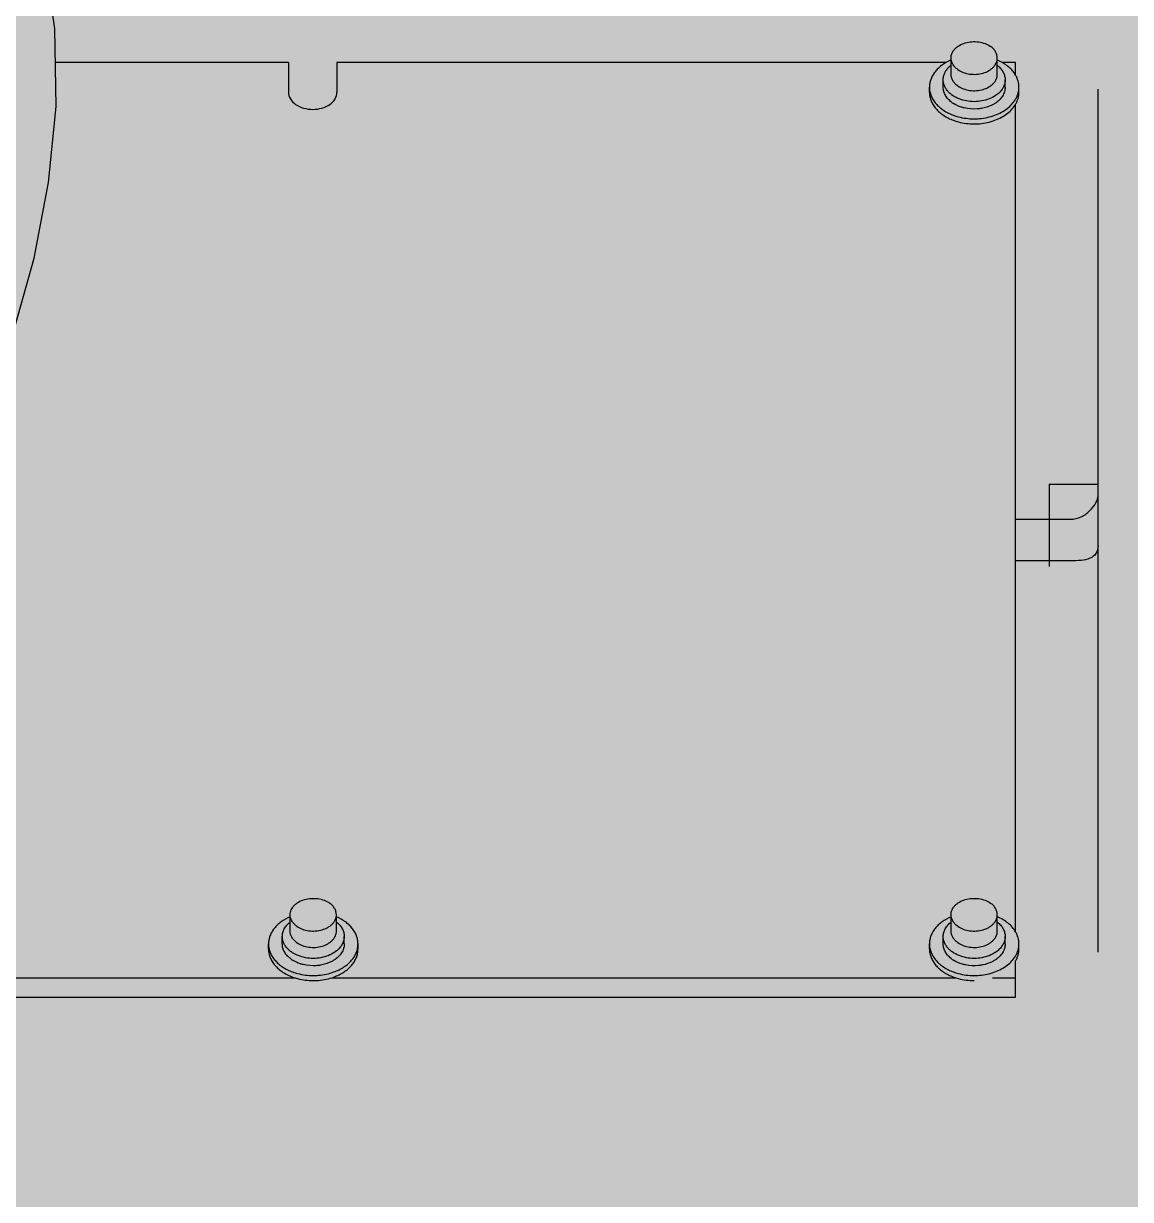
# Model space of a CAD drawing. Extents: x -18489 to 195597, y -1599 to 112111.
# Drawn here: x -14502.04 to -14476.54, y 2509.97 to 2537.06 of the extents above; entities that cross this region are included whole.
import ezdxf

# ---------------------------------------------------------------- set-up
doc = ezdxf.new("R2010")
doc.units = 0
doc.header["$LTSCALE"] = 100
for name, color, linetype in [('188K-SM-03-F10-MECH-EQ-Y2257103$0$0 Xref', 8, 'Continuous'), ('188K-SM-03-F10-MECH-EQ-Y2257103$0$M-EQU-FOUNDATION', 8, 'Continuous'), ('188K-SM-03-F10-MECH-EQ-Y2257103$0$Micron CUP L10 HVAC EQU$0$M-MECH-EQU', 136, 'Continuous'), ('188K-SM-03-F10-MECH-EQ-Y2257103$0$Micron CUP L10 HVAC EQU$0$M-PHASE1 AREA', 252, 'Continuous')]:
    doc.layers.add(name, color=color, linetype=linetype)

# ---------------------------------------------------------------- blocks, each defined once
blk = doc.blocks.new('188K-SM-03-F10-MECH-EQ-Y2257103$0$Micron CUP L10 HVAC EQU$0$A$C0c53ceb0')
at = {"layer": '188K-SM-03-F10-MECH-EQ-Y2257103$0$Micron CUP L10 HVAC EQU$0$M-PHASE1 AREA'}
for p, q in [((16418.30817, 16195.24686), (16415.59618, 16213.86103)), ((16418.57514, 16177.27046), (16418.30817, 16195.24686)), ((16472.12859, 16187.38535), (16418.42492, 16187.38535)), ((16472.12859, 16187.38535), (16472.12859, 16180.56754)), ((16623.59734, 16187.38535), (16483.29283, 16187.38535)), ((16483.29283, 16187.38535), (16483.29283, 16180.56754)), ((16624.74882, 16184.69411), (16624.74882, 16188.46185)), ((16635.40559, 16184.69411), (16635.40559, 16188.46185)), ((16639.59218, 16187.38535), (16636.55707, 16187.38535)), ((16639.59218, 16184.49887), (16639.59218, 16187.38535)), ((16619.76931, 16180.56754), (16619.76931, 16181.73374)), ((16622.94732, 16181.73374), (16622.94732, 16183.4382)), ((16637.20709, 16181.73374), (16637.20709, 16183.4382)), ((16640.3851, 16180.56754), (16640.3851, 16181.73374)), ((16658.62213, 15982.48939), (16658.62213, 16181.28796)), ((16416.87775, 16159.78547), (16418.57514, 16177.27046)), ((16639.59218, 15987.14114), (16639.59218, 16177.80241)), ((16413.51866, 16142.34329), (16416.87775, 16159.78547)), ((16408.66062, 16124.84217), (16413.51866, 16142.34329)), ((16647.33103, 16090.32272), (16658.62213, 16090.32272)), ((16647.33103, 16090.32272), (16647.33103, 16071.29277)), ((16639.59218, 16082.20337), (16652.27882, 16082.20337)), ((16652.27882, 16072.60317), (16639.59218, 16072.60317)), ((16472.50919, 15987.33638), (16472.50919, 15991.10412)), ((16483.16597, 15987.33638), (16483.16597, 15991.10412)), ((16624.74882, 15987.33638), (16624.74882, 15991.10412)), ((16635.40559, 15987.33638), (16635.40559, 15991.10412)), ((16470.70769, 15984.37601), (16470.70769, 15986.08047)), ((16484.96747, 15984.37601), (16484.96747, 15986.08047)), ((16622.94732, 15984.37601), (16622.94732, 15986.08047)), ((16637.20709, 15984.37601), (16637.20709, 15986.08047)), ((16467.52969, 15983.20981), (16467.52969, 15984.37601)), ((16488.14547, 15983.20981), (16488.14547, 15984.37601)), ((16619.76931, 15983.20981), (16619.76931, 15984.37601)), ((16640.3851, 15983.20981), (16640.3851, 15984.37601)), ((16639.59218, 15972.08601), (16639.59218, 15980.44468)), ((16329.84858, 15976.57141), (16473.58696, 15976.57141)), ((16482.0882, 15976.57141), (16625.82658, 15976.57141)), ((16634.32783, 15976.57141), (16639.59218, 15976.57141)), ((16316.08298, 15972.08601), (16639.59218, 15972.08601))]:
    blk.add_line(p, q, dxfattribs=at)
for centre, radius, start, end in [((16629.26039, 16177.40291), 11.4928, 113.1588691, 116.1903204), ((16628.37748, 16182.21516), 5.8377, 128.5389586, 133.6285733), ((16630.88291, 16177.37631), 11.52164, 64.948865, 66.842348), ((16631.62631, 16182.03553), 6.07203, 49.7327655, 51.3009778), ((16628.15802, 16184.43033), 5.51914, 225.2805899, 225.6243518), ((16628.22296, 16184.4971), 5.61228, 225.6272029, 226.99343), ((16628.92763, 16183.67702), 6.74451, 234.7555958, 237.5184151), ((16631.63332, 16184.83295), 6.06149, 308.88864, 309.8562715), ((16631.77707, 16184.66321), 5.83906, 309.8408753, 312.6766715), ((16475.91839, 15987.0726), 5.51914, 225.2805899, 225.6243518), ((16475.98333, 15987.13937), 5.61228, 225.6272029, 226.99343), ((16628.19514, 15987.11045), 5.57216, 225.2832366, 226.5998895), ((16476.68801, 15986.31929), 6.74451, 234.7555958, 237.5184151), ((16479.3937, 15987.47522), 6.06149, 308.88864, 309.8562715), ((16479.53744, 15987.30548), 5.83906, 309.8408753, 312.6766715), ((16628.34821, 15987.2739), 5.79609, 226.6106165, 228.9824614), ((16628.65358, 15987.63637), 6.26999, 229.0507763, 234.7580849), ((16628.92763, 15986.31929), 6.74451, 234.7555958, 237.5184151), ((16631.70153, 15987.39348), 5.95503, 309.8564856, 310.8291454)]:
    blk.add_arc(centre, radius, start, end, dxfattribs=at)
for points, knots in [([(16624.74883, 16188.46185), (16624.74884, 16188.64713), (16624.78837, 16189.0227), (16624.964, 16189.56965), (16625.25107, 16190.09079), (16625.6422, 16190.57469), (16626.12828, 16191.01166), (16626.90421, 16191.53027), (16628.05045, 16192.00414), (16629.55863, 16192.26524), (16631.10955, 16192.21243), (16632.57612, 16191.85024), (16633.45895, 16191.39898), (16633.84494, 16191.12604)], [0, 0, 0, 0, 0.049795449, 0.100634836, 0.153414454, 0.208780421, 0.26708731, 0.32840486, 0.458903838, 0.596902926, 0.736900947, 0.872946922, 1, 1, 1, 1]), ([(16635.40558, 16188.46185), (16635.4056, 16188.70923), (16635.3338, 16189.21554), (16635.0196, 16189.93403), (16634.51589, 16190.58998), (16634.08301, 16190.9577), (16633.84494, 16191.12604)], [0, 0, 0, 0, 0.231738866, 0.471897168, 0.72686456, 1, 1, 1, 1]), ([(16624.18799, 16187.71578), (16623.535, 16187.39434), (16622.61481, 16186.82458), (16621.57402, 16185.88477), (16620.93014, 16185.1322), (16620.41815, 16184.32908), (16620.04598, 16183.48653), (16619.81997, 16182.61722), (16619.76931, 16182.02646), (16619.76931, 16181.73374)], [0, 0, 0, 0, 0.278914809, 0.410341784, 0.53631175, 0.65727955, 0.774063787, 0.887825769, 1, 1, 1, 1]), ([(16622.94732, 16183.4382), (16622.94731, 16183.70678), (16623.0097, 16184.25239), (16623.28579, 16185.04262), (16623.7351, 16185.78852), (16624.13035, 16186.23153), (16624.34958, 16186.44065)], [0, 0, 0, 0, 0.236865489, 0.479520859, 0.732808027, 1, 1, 1, 1]), ([(16626.30947, 16185.79765), (16626.0714, 16185.96599), (16625.63852, 16186.33371), (16625.13481, 16186.98967), (16624.82061, 16187.70816), (16624.74881, 16188.21447), (16624.74883, 16188.46185)], [0, 0, 0, 0, 0.27313544, 0.528102832, 0.768261134, 1, 1, 1, 1]), ([(16626.30947, 16185.79765), (16626.69546, 16185.52472), (16627.57829, 16185.07345), (16629.04486, 16184.71126), (16630.59578, 16184.65846), (16632.10396, 16184.91955), (16633.2502, 16185.39343), (16634.02613, 16185.91203), (16634.51221, 16186.349), (16634.90334, 16186.83291), (16635.19041, 16187.35405), (16635.36604, 16187.901), (16635.40557, 16188.27657), (16635.40558, 16188.46185)], [0, 0, 0, 0, 0.127053078, 0.263099053, 0.403097074, 0.541096163, 0.67159514, 0.73291269, 0.79121958, 0.846585546, 0.899365164, 0.950204551, 1, 1, 1, 1]), ([(16635.55099, 16186.66872), (16635.80752, 16186.45139), (16636.27155, 16185.98603), (16636.80372, 16185.18578), (16637.13253, 16184.32784), (16637.20707, 16183.73112), (16637.20708, 16183.4382)], [0, 0, 0, 0, 0.269589268, 0.523473206, 0.765125106, 1, 1, 1, 1]), ([(16639.61131, 16184.50443), (16639.41191, 16184.84751), (16638.93506, 16185.51427), (16638.04206, 16186.40292), (16636.97469, 16187.18654), (16636.17972, 16187.6186), (16635.76148, 16187.81411)], [0, 0, 0, 0, 0.231166026, 0.474613239, 0.731045203, 1, 1, 1, 1]), ([(16626.30947, 16182.02992), (16626.0714, 16182.19825), (16625.63852, 16182.56598), (16625.13481, 16183.22193), (16624.82061, 16183.94042), (16624.74881, 16184.44673), (16624.74883, 16184.69411)], [0, 0, 0, 0, 0.273135441, 0.528102832, 0.768261134, 1, 1, 1, 1]), ([(16626.30947, 16182.02992), (16626.69546, 16181.75698), (16627.57829, 16181.30571), (16629.04486, 16180.94353), (16630.59578, 16180.89072), (16632.10396, 16181.15182), (16633.2502, 16181.62569), (16634.02613, 16182.1443), (16634.51221, 16182.58126), (16634.90334, 16183.06517), (16635.19041, 16183.58631), (16635.36604, 16184.13326), (16635.40557, 16184.50883), (16635.40558, 16184.69411)], [0, 0, 0, 0, 0.127053078, 0.263099053, 0.403097074, 0.541096162, 0.67159514, 0.73291269, 0.791219579, 0.846585546, 0.899365164, 0.950204551, 1, 1, 1, 1]), ([(16640.3851, 16181.73374), (16640.3851, 16181.97078), (16640.35205, 16182.4477), (16640.20414, 16183.15434), (16639.95954, 16183.8469), (16639.73675, 16184.28858), (16639.61131, 16184.50443)], [0, 0, 0, 0, 0.244493334, 0.491275134, 0.742487277, 1, 1, 1, 1]), ([(16619.76931, 16181.73374), (16619.76931, 16181.40225), (16619.83456, 16180.73157), (16620.12484, 16179.75038), (16620.60091, 16178.80843), (16621.25229, 16177.92365), (16622.06605, 16177.11142), (16623.37225, 16176.12471), (16624.50954, 16175.56668), (16625.30841, 16175.27189)], [0, 0, 0, 0, 0.109955226, 0.22189253, 0.337552064, 0.458254815, 0.584817439, 0.717546671, 1, 1, 1, 1]), ([(16624.27455, 16180.50864), (16624.06644, 16180.71473), (16623.69168, 16181.15003), (16623.26682, 16181.87839), (16623.00613, 16182.64735), (16622.94734, 16183.17717), (16622.94732, 16183.4382)], [0, 0, 0, 0, 0.266460067, 0.519561979, 0.762529675, 1, 1, 1, 1]), ([(16625.03561, 16178.1688), (16624.71705, 16178.39405), (16624.13781, 16178.8861), (16623.46382, 16179.76383), (16623.04337, 16180.72523), (16622.94734, 16181.40272), (16622.94732, 16181.73374)], [0, 0, 0, 0, 0.273138985, 0.528101816, 0.76826059, 1, 1, 1, 1]), ([(16637.20708, 16181.73374), (16637.2071, 16181.3802), (16637.09692, 16180.65449), (16636.61708, 16179.6336), (16635.85269, 16178.71469), (16635.20137, 16178.21177), (16634.84427, 16177.98472)], [0, 0, 0, 0, 0.229878134, 0.469193344, 0.724849465, 1, 1, 1, 1]), ([(16637.20708, 16183.4382), (16637.2071, 16183.16275), (16637.14139, 16182.60276), (16636.85091, 16181.79332), (16636.37886, 16181.03176), (16635.96466, 16180.58205), (16635.73514, 16180.37038)], [0, 0, 0, 0, 0.236311373, 0.47868463, 0.732142065, 1, 1, 1, 1]), ([(16639.61131, 16178.96306), (16639.73675, 16179.17891), (16639.95954, 16179.62058), (16640.20414, 16180.31315), (16640.35205, 16181.01978), (16640.3851, 16181.49671), (16640.3851, 16181.73374)], [0, 0, 0, 0, 0.257512723, 0.508724866, 0.755506666, 1, 1, 1, 1]), ([(16472.12859, 16180.56754), (16472.12859, 16180.04443), (16472.46829, 16178.92089), (16473.76901, 16177.63466), (16475.59733, 16176.80839), (16477.71071, 16176.5229), (16479.8241, 16176.80839), (16481.65241, 16177.63466), (16482.95314, 16178.92089), (16483.29283, 16180.04443), (16483.29283, 16180.56754)], [0, 0, 0, 0, 0.104746837, 0.222329114, 0.356016419, 0.5, 0.643983581, 0.777670886, 0.895253162, 1, 1, 1, 1]), ([(16619.76931, 16180.56754), (16619.76931, 16180.23605), (16619.83456, 16179.56537), (16620.12484, 16178.58417), (16620.60091, 16177.64222), (16621.25229, 16176.75744), (16622.06605, 16175.94521), (16623.37225, 16174.95851), (16624.50954, 16174.40048), (16625.30841, 16174.10569)], [0, 0, 0, 0, 0.109955226, 0.22189253, 0.337552064, 0.458254815, 0.584817439, 0.717546671, 1, 1, 1, 1]), ([(16625.03561, 16179.87325), (16624.97848, 16179.91365), (16624.75643, 16180.07608), (16624.54493, 16180.25304), (16624.39492, 16180.39298)], [0, 0, 0, 0, 0.254324237, 1, 1, 1, 1]), ([(16626.61619, 16179.03044), (16626.47277, 16179.08674), (16625.92248, 16179.32051), (16625.39798, 16179.61702), (16625.03561, 16179.87325)], [0, 0, 0, 0, 0.257701899, 1, 1, 1, 1]), ([(16633.51925, 16179.02302), (16632.98052, 16178.81304), (16631.83982, 16178.49848), (16630.06641, 16178.34393), (16628.29367, 16178.50224), (16627.15408, 16178.81925), (16626.61619, 16179.03044)], [0, 0, 0, 0, 0.246137616, 0.500095833, 0.754005293, 1, 1, 1, 1]), ([(16635.43878, 16180.11488), (16635.30077, 16180.00357), (16634.70652, 16179.56533), (16634.04146, 16179.22656), (16633.51925, 16179.02302)], [0, 0, 0, 0, 0.240318239, 1, 1, 1, 1]), ([(16634.846, 16175.27189), (16635.36689, 16175.46411), (16636.35886, 16175.90808), (16637.69219, 16176.76643), (16638.79797, 16177.77805), (16639.37652, 16178.55908), (16639.61131, 16178.96306)], [0, 0, 0, 0, 0.271324072, 0.528954938, 0.771670897, 1, 1, 1, 1]), ([(16639.61131, 16177.79685), (16639.73675, 16178.0127), (16639.95954, 16178.45438), (16640.20414, 16179.14694), (16640.35205, 16179.85358), (16640.3851, 16180.3305), (16640.3851, 16180.56754)], [0, 0, 0, 0, 0.257512723, 0.508724866, 0.755506666, 1, 1, 1, 1]), ([(16627.77166, 16176.96302), (16627.54667, 16177.01739), (16626.68772, 16177.25903), (16625.86308, 16177.63264), (16625.30564, 16177.9876)], [0, 0, 0, 0, 0.259403393, 1, 1, 1, 1]), ([(16631.77446, 16176.83708), (16631.44363, 16176.77974), (16630.1124, 16176.61968), (16628.74786, 16176.7271), (16627.77166, 16176.96302)], [0, 0, 0, 0, 0.250558288, 1, 1, 1, 1]), ([(16634.84427, 16177.98472), (16634.62285, 16177.84394), (16633.66424, 16177.30851), (16632.59631, 16176.97954), (16631.77446, 16176.83708)], [0, 0, 0, 0, 0.23929935, 1, 1, 1, 1]), ([(16634.846, 16174.10569), (16635.36689, 16174.2979), (16636.35886, 16174.74188), (16637.69219, 16175.60023), (16638.79797, 16176.61185), (16639.37652, 16177.39288), (16639.61131, 16177.79685)], [0, 0, 0, 0, 0.271324072, 0.528954938, 0.771670897, 1, 1, 1, 1]), ([(16625.30841, 16175.27189), (16625.67927, 16175.13504), (16627.22369, 16174.64812), (16628.85444, 16174.44496), (16630.0772, 16174.44496)], [0, 0, 0, 0, 0.244303598, 1, 1, 1, 1]), ([(16625.30841, 16174.10569), (16625.67927, 16173.96884), (16627.22369, 16173.48192), (16628.85444, 16173.27876), (16630.0772, 16173.27876)], [0, 0, 0, 0, 0.244303598, 1, 1, 1, 1]), ([(16630.0772, 16174.44496), (16630.48971, 16174.44496), (16632.10647, 16174.51341), (16633.71511, 16174.85458), (16634.846, 16175.27189)], [0, 0, 0, 0, 0.254957247, 1, 1, 1, 1]), ([(16630.0772, 16173.27876), (16630.48971, 16173.27876), (16632.10647, 16173.3472), (16633.71511, 16173.68838), (16634.846, 16174.10569)], [0, 0, 0, 0, 0.254957247, 1, 1, 1, 1]), ([(16652.27882, 16082.20337), (16653.11621, 16082.20337), (16654.78944, 16082.62855), (16656.77263, 16084.07845), (16658.12665, 16085.7781), (16658.62213, 16087.09044), (16658.62213, 16087.6734)], [0, 0, 0, 0, 0.279195384, 0.553787584, 0.805634837, 1, 1, 1, 1]), ([(16658.62213, 16076.10395), (16658.62213, 16075.4803), (16658.33639, 16074.19638), (16656.68759, 16073.02392), (16654.60297, 16072.65523), (16653.09491, 16072.60317), (16652.27882, 16072.60317)], [0, 0, 0, 0, 0.229342625, 0.445157999, 0.699884487, 1, 1, 1, 1]), ([(16472.5092, 15991.10412), (16472.50922, 15991.2894), (16472.54875, 15991.66497), (16472.72437, 15992.21192), (16473.01144, 15992.73306), (16473.40257, 15993.21696), (16473.88865, 15993.65393), (16474.66459, 15994.17254), (16475.81083, 15994.64641), (16477.319, 15994.90751), (16478.86993, 15994.8547), (16480.33649, 15994.49251), (16481.21932, 15994.04125), (16481.60532, 15993.76831)], [0, 0, 0, 0, 0.049795449, 0.100634836, 0.153414454, 0.20878042, 0.26708731, 0.32840486, 0.458903838, 0.596902926, 0.736900947, 0.872946922, 1, 1, 1, 1]), ([(16624.74883, 15991.10412), (16624.74884, 15991.2894), (16624.78837, 15991.66497), (16624.964, 15992.21192), (16625.25107, 15992.73306), (16625.6422, 15993.21696), (16626.12828, 15993.65393), (16626.90421, 15994.17254), (16628.05045, 15994.64641), (16629.55863, 15994.90751), (16631.10955, 15994.8547), (16632.57612, 15994.49251), (16633.45895, 15994.04125), (16633.84494, 15993.76831)], [0, 0, 0, 0, 0.049795449, 0.100634836, 0.153414454, 0.208780421, 0.26708731, 0.32840486, 0.458903838, 0.596902926, 0.736900947, 0.872946922, 1, 1, 1, 1]), ([(16483.16596, 15991.10412), (16483.16597, 15991.3515), (16483.09418, 15991.85781), (16482.77998, 15992.5763), (16482.27627, 15993.23225), (16481.84339, 15993.59997), (16481.60532, 15993.76831)], [0, 0, 0, 0, 0.231738866, 0.471897168, 0.72686456, 1, 1, 1, 1]), ([(16635.40558, 15991.10412), (16635.4056, 15991.3515), (16635.3338, 15991.85781), (16635.0196, 15992.5763), (16634.51589, 15993.23225), (16634.08301, 15993.59997), (16633.84494, 15993.76831)], [0, 0, 0, 0, 0.231738866, 0.471897168, 0.72686456, 1, 1, 1, 1]), ([(16472.50085, 15990.61187), (16471.775, 15990.30129), (16470.74694, 15989.7341), (16469.57512, 15988.76738), (16468.84781, 15987.98312), (16468.2676, 15987.13786), (16467.84474, 15986.24479), (16467.58744, 15985.31908), (16467.52969, 15984.68822), (16467.52969, 15984.37601)], [0, 0, 0, 0, 0.280801595, 0.412884769, 0.539134721, 0.659942893, 0.776135559, 0.888958728, 1, 1, 1, 1]), ([(16470.7077, 15986.08047), (16470.70768, 15986.38587), (16470.78898, 15987.00895), (16471.14655, 15987.90118), (16471.72363, 15988.72779), (16472.22435, 15989.20303), (16472.50069, 15989.42359)], [0, 0, 0, 0, 0.233858872, 0.475016731, 0.729262571, 1, 1, 1, 1]), ([(16474.06984, 15988.43992), (16473.83177, 15988.60826), (16473.39889, 15988.97598), (16472.89518, 15989.63194), (16472.58098, 15990.35043), (16472.50918, 15990.85674), (16472.5092, 15991.10412)], [0, 0, 0, 0, 0.27313544, 0.528102832, 0.768261134, 1, 1, 1, 1]), ([(16474.06984, 15988.43992), (16474.45583, 15988.16699), (16475.33867, 15987.71572), (16476.80523, 15987.35353), (16478.35616, 15987.30073), (16479.86433, 15987.56182), (16481.01057, 15988.0357), (16481.7865, 15988.5543), (16482.27259, 15988.99127), (16482.66372, 15989.47518), (16482.95079, 15989.99632), (16483.12641, 15990.54327), (16483.16594, 15990.91884), (16483.16596, 15991.10412)], [0, 0, 0, 0, 0.127053078, 0.263099053, 0.403097074, 0.541096163, 0.67159514, 0.73291269, 0.79121958, 0.846585546, 0.899365164, 0.950204551, 1, 1, 1, 1]), ([(16488.14547, 15984.37601), (16488.14547, 15984.68822), (16488.08772, 15985.31908), (16487.83042, 15986.24479), (16487.40756, 15987.13786), (16486.82735, 15987.98312), (16486.10004, 15988.76738), (16484.92822, 15989.7341), (16483.90016, 15990.30129), (16483.17431, 15990.61187)], [0, 0, 0, 0, 0.111041272, 0.223864441, 0.340057107, 0.460865279, 0.587115231, 0.719198405, 1, 1, 1, 1]), ([(16483.1831, 15989.41666), (16483.45822, 15989.19623), (16483.9567, 15988.7216), (16484.53087, 15987.89653), (16484.88663, 15987.00649), (16484.96744, 15986.38508), (16484.96746, 15986.08047)], [0, 0, 0, 0, 0.27071122, 0.524907514, 0.766088143, 1, 1, 1, 1]), ([(16624.74047, 15990.61187), (16624.01463, 15990.30129), (16622.98657, 15989.7341), (16621.81475, 15988.76738), (16621.08743, 15987.98312), (16620.50722, 15987.13786), (16620.08436, 15986.24479), (16619.82706, 15985.31908), (16619.76931, 15984.68822), (16619.76931, 15984.37601)], [0, 0, 0, 0, 0.280801595, 0.412884769, 0.539134721, 0.659942893, 0.776135559, 0.888958728, 1, 1, 1, 1]), ([(16622.94732, 15986.08047), (16622.94731, 15986.38587), (16623.0286, 15987.00895), (16623.38617, 15987.90118), (16623.96326, 15988.72779), (16624.46398, 15989.20303), (16624.74032, 15989.42359)], [0, 0, 0, 0, 0.233858872, 0.475016731, 0.729262571, 1, 1, 1, 1]), ([(16626.30947, 15988.43992), (16626.0714, 15988.60826), (16625.63852, 15988.97598), (16625.13481, 15989.63194), (16624.82061, 15990.35043), (16624.74881, 15990.85674), (16624.74883, 15991.10412)], [0, 0, 0, 0, 0.27313544, 0.528102832, 0.768261134, 1, 1, 1, 1]), ([(16626.30947, 15988.43992), (16626.69546, 15988.16699), (16627.57829, 15987.71572), (16629.04486, 15987.35353), (16630.59578, 15987.30073), (16632.10396, 15987.56182), (16633.2502, 15988.0357), (16634.02613, 15988.5543), (16634.51221, 15988.99127), (16634.90334, 15989.47518), (16635.19041, 15989.99632), (16635.36604, 15990.54327), (16635.40557, 15990.91884), (16635.40558, 15991.10412)], [0, 0, 0, 0, 0.127053078, 0.263099053, 0.403097074, 0.541096163, 0.67159514, 0.73291269, 0.79121958, 0.846585546, 0.899365164, 0.950204551, 1, 1, 1, 1]), ([(16639.61131, 15987.1467), (16639.39825, 15987.51328), (16638.88278, 15988.22431), (16637.90932, 15989.16184), (16636.74123, 15989.97693), (16635.87135, 15990.41615), (16635.41394, 15990.61187)], [0, 0, 0, 0, 0.230036648, 0.473173706, 0.730068369, 1, 1, 1, 1]), ([(16635.42272, 15989.41666), (16635.69784, 15989.19623), (16636.19632, 15988.7216), (16636.7705, 15987.89653), (16637.12625, 15987.00649), (16637.20707, 15986.38508), (16637.20708, 15986.08047)], [0, 0, 0, 0, 0.27071122, 0.524907514, 0.766088143, 1, 1, 1, 1]), ([(16472.03493, 15983.15091), (16471.82682, 15983.357), (16471.45206, 15983.7923), (16471.0272, 15984.52066), (16470.76651, 15985.28962), (16470.70771, 15985.81945), (16470.7077, 15986.08047)], [0, 0, 0, 0, 0.266460067, 0.519561979, 0.762529675, 1, 1, 1, 1]), ([(16474.06984, 15984.67219), (16473.83177, 15984.84052), (16473.39889, 15985.20825), (16472.89518, 15985.8642), (16472.58098, 15986.58269), (16472.50918, 15987.089), (16472.5092, 15987.33638)], [0, 0, 0, 0, 0.273135441, 0.528102832, 0.768261134, 1, 1, 1, 1]), ([(16474.06984, 15984.67219), (16474.45583, 15984.39925), (16475.33867, 15983.94798), (16476.80523, 15983.5858), (16478.35616, 15983.53299), (16479.86433, 15983.79409), (16481.01057, 15984.26796), (16481.7865, 15984.78657), (16482.27259, 15985.22353), (16482.66372, 15985.70744), (16482.95079, 15986.22858), (16483.12641, 15986.77553), (16483.16594, 15987.1511), (16483.16596, 15987.33638)], [0, 0, 0, 0, 0.127053078, 0.263099053, 0.403097074, 0.541096162, 0.67159514, 0.73291269, 0.791219579, 0.846585546, 0.899365164, 0.950204551, 1, 1, 1, 1]), ([(16484.96746, 15986.08047), (16484.96747, 15985.80502), (16484.90176, 15985.24503), (16484.61128, 15984.43559), (16484.13924, 15983.67403), (16483.72503, 15983.22432), (16483.49551, 15983.01265)], [0, 0, 0, 0, 0.236311373, 0.47868463, 0.732142065, 1, 1, 1, 1]), ([(16624.27455, 15983.15091), (16624.06644, 15983.357), (16623.69168, 15983.7923), (16623.26682, 15984.52066), (16623.00613, 15985.28962), (16622.94734, 15985.81945), (16622.94732, 15986.08047)], [0, 0, 0, 0, 0.266460067, 0.519561979, 0.762529675, 1, 1, 1, 1]), ([(16626.30947, 15984.67219), (16626.0714, 15984.84052), (16625.63852, 15985.20825), (16625.13481, 15985.8642), (16624.82061, 15986.58269), (16624.74881, 15987.089), (16624.74883, 15987.33638)], [0, 0, 0, 0, 0.273135441, 0.528102832, 0.768261134, 1, 1, 1, 1]), ([(16626.30947, 15984.67219), (16626.69546, 15984.39925), (16627.57829, 15983.94798), (16629.04486, 15983.5858), (16630.59578, 15983.53299), (16632.10396, 15983.79409), (16633.2502, 15984.26796), (16634.02613, 15984.78657), (16634.51221, 15985.22353), (16634.90334, 15985.70744), (16635.19041, 15986.22858), (16635.36604, 15986.77553), (16635.40557, 15987.1511), (16635.40558, 15987.33638)], [0, 0, 0, 0, 0.127053078, 0.263099053, 0.403097074, 0.541096162, 0.67159514, 0.73291269, 0.791219579, 0.846585546, 0.899365164, 0.950204551, 1, 1, 1, 1]), ([(16637.20708, 15986.08047), (16637.2071, 15985.79162), (16637.13464, 15985.20351), (16636.81503, 15984.35682), (16636.29718, 15983.5655), (16635.84504, 15983.10363), (16635.59496, 15982.88753)], [0, 0, 0, 0, 0.235220713, 0.477046611, 0.730847531, 1, 1, 1, 1]), ([(16640.3851, 15984.37601), (16640.3851, 15984.61305), (16640.35205, 15985.08997), (16640.20414, 15985.79661), (16639.95954, 15986.48917), (16639.73675, 15986.93085), (16639.61131, 15987.1467)], [0, 0, 0, 0, 0.244493334, 0.491275134, 0.742487277, 1, 1, 1, 1]), ([(16467.52969, 15984.37601), (16467.52969, 15984.04452), (16467.59494, 15983.37384), (16467.88522, 15982.39265), (16468.36128, 15981.4507), (16469.01266, 15980.56592), (16469.82642, 15979.75369), (16471.13263, 15978.76698), (16472.26991, 15978.20895), (16473.06879, 15977.91416)], [0, 0, 0, 0, 0.109955226, 0.22189253, 0.337552064, 0.458254815, 0.584817439, 0.717546671, 1, 1, 1, 1]), ([(16467.52969, 15983.20981), (16467.52969, 15982.87832), (16467.59494, 15982.20764), (16467.88522, 15981.22644), (16468.36128, 15980.28449), (16469.01266, 15979.39971), (16469.82642, 15978.58748), (16471.13263, 15977.60078), (16472.26991, 15977.04275), (16473.06879, 15976.74796)], [0, 0, 0, 0, 0.109955226, 0.22189253, 0.337552064, 0.458254815, 0.584817439, 0.717546671, 1, 1, 1, 1]), ([(16472.79599, 15980.81107), (16472.47743, 15981.03632), (16471.89819, 15981.52837), (16471.2242, 15982.4061), (16470.80374, 15983.3675), (16470.70772, 15984.04499), (16470.7077, 15984.37601)], [0, 0, 0, 0, 0.273138985, 0.528101816, 0.76826059, 1, 1, 1, 1]), ([(16484.96746, 15984.37601), (16484.96748, 15984.02247), (16484.85729, 15983.29676), (16484.37745, 15982.27587), (16483.61307, 15981.35696), (16482.96175, 15980.85404), (16482.60465, 15980.62699)], [0, 0, 0, 0, 0.229878134, 0.469193344, 0.724849465, 1, 1, 1, 1]), ([(16482.60637, 15977.91416), (16483.40525, 15978.20895), (16484.54253, 15978.76698), (16485.84874, 15979.75369), (16486.6625, 15980.56592), (16487.31388, 15981.4507), (16487.78994, 15982.39265), (16488.08022, 15983.37384), (16488.14547, 15984.04452), (16488.14547, 15984.37601)], [0, 0, 0, 0, 0.282453329, 0.415182561, 0.541745185, 0.662447936, 0.77810747, 0.890044774, 1, 1, 1, 1]), ([(16482.60637, 15976.74796), (16483.40525, 15977.04275), (16484.54253, 15977.60078), (16485.84874, 15978.58748), (16486.6625, 15979.39971), (16487.31388, 15980.28449), (16487.78994, 15981.22644), (16488.08022, 15982.20764), (16488.14547, 15982.87832), (16488.14547, 15983.20981)], [0, 0, 0, 0, 0.282453329, 0.415182561, 0.541745185, 0.662447936, 0.77810747, 0.890044774, 1, 1, 1, 1]), ([(16619.76931, 15984.37601), (16619.76931, 15984.04452), (16619.83456, 15983.37384), (16620.12484, 15982.39265), (16620.60091, 15981.4507), (16621.25229, 15980.56592), (16622.06605, 15979.75369), (16623.37225, 15978.76698), (16624.50954, 15978.20895), (16625.30841, 15977.91416)], [0, 0, 0, 0, 0.109955226, 0.22189253, 0.337552064, 0.458254815, 0.584817439, 0.717546671, 1, 1, 1, 1]), ([(16619.76931, 15983.20981), (16619.76931, 15982.87832), (16619.83456, 15982.20764), (16620.12484, 15981.22644), (16620.60091, 15980.28449), (16621.25229, 15979.39971), (16622.06605, 15978.58748), (16623.37225, 15977.60078), (16624.50954, 15977.04275), (16625.30841, 15976.74796)], [0, 0, 0, 0, 0.109955226, 0.22189253, 0.337552064, 0.458254815, 0.584817439, 0.717546671, 1, 1, 1, 1]), ([(16625.03561, 15980.81107), (16624.71705, 15981.03632), (16624.13781, 15981.52837), (16623.46382, 15982.4061), (16623.04337, 15983.3675), (16622.94734, 15984.04499), (16622.94732, 15984.37601)], [0, 0, 0, 0, 0.273138985, 0.528101816, 0.76826059, 1, 1, 1, 1]), ([(16637.20708, 15984.37601), (16637.2071, 15984.02247), (16637.09692, 15983.29676), (16636.61708, 15982.27587), (16635.85269, 15981.35696), (16635.20137, 15980.85404), (16634.84427, 15980.62699)], [0, 0, 0, 0, 0.229878134, 0.469193344, 0.724849465, 1, 1, 1, 1]), ([(16639.61131, 15981.60533), (16639.73675, 15981.82118), (16639.95954, 15982.26285), (16640.20414, 15982.95542), (16640.35205, 15983.66205), (16640.3851, 15984.13898), (16640.3851, 15984.37601)], [0, 0, 0, 0, 0.257512723, 0.508724866, 0.755506666, 1, 1, 1, 1]), ([(16639.61131, 15980.43912), (16639.73675, 15980.65497), (16639.95954, 15981.09665), (16640.20414, 15981.78921), (16640.35205, 15982.49585), (16640.3851, 15982.97277), (16640.3851, 15983.20981)], [0, 0, 0, 0, 0.257512723, 0.508724866, 0.755506666, 1, 1, 1, 1]), ([(16472.79599, 15982.51552), (16472.73886, 15982.55592), (16472.51681, 15982.71835), (16472.3053, 15982.89531), (16472.15529, 15983.03525)], [0, 0, 0, 0, 0.254324237, 1, 1, 1, 1]), ([(16474.37657, 15981.67271), (16474.23315, 15981.72901), (16473.68285, 15981.96278), (16473.15835, 15982.25929), (16472.79599, 15982.51552)], [0, 0, 0, 0, 0.257701899, 1, 1, 1, 1]), ([(16475.53204, 15979.60529), (16475.30704, 15979.65966), (16474.4481, 15979.9013), (16473.62345, 15980.27491), (16473.06602, 15980.62987)], [0, 0, 0, 0, 0.259403393, 1, 1, 1, 1]), ([(16481.27962, 15981.66529), (16480.7409, 15981.45531), (16479.60019, 15981.14075), (16477.82678, 15980.9862), (16476.05404, 15981.14451), (16474.91446, 15981.46152), (16474.37657, 15981.67271)], [0, 0, 0, 0, 0.246137616, 0.500095833, 0.754005293, 1, 1, 1, 1]), ([(16482.60465, 15980.62699), (16482.38323, 15980.48621), (16481.42461, 15979.95078), (16480.35669, 15979.62181), (16479.53484, 15979.47935)], [0, 0, 0, 0, 0.23929935, 1, 1, 1, 1]), ([(16483.19915, 15982.75715), (16483.06115, 15982.64584), (16482.4669, 15982.2076), (16481.80183, 15981.86883), (16481.27962, 15981.66529)], [0, 0, 0, 0, 0.240318239, 1, 1, 1, 1]), ([(16626.61619, 15981.67271), (16626.47277, 15981.72901), (16625.92248, 15981.96278), (16625.39798, 15982.25929), (16625.03561, 15982.51552)], [0, 0, 0, 0, 0.257701899, 1, 1, 1, 1]), ([(16628.1505, 15979.52199), (16627.89001, 15979.57368), (16626.89796, 15979.81385), (16625.94269, 15980.22421), (16625.30564, 15980.62987)], [0, 0, 0, 0, 0.260157378, 1, 1, 1, 1]), ([(16633.51925, 15981.66529), (16632.98052, 15981.45531), (16631.83982, 15981.14075), (16630.06641, 15980.9862), (16628.29367, 15981.14451), (16627.15408, 15981.46152), (16626.61619, 15981.67271)], [0, 0, 0, 0, 0.246137616, 0.500095833, 0.754005293, 1, 1, 1, 1]), ([(16634.84427, 15980.62699), (16634.64332, 15980.49922), (16633.77831, 15980.01011), (16632.82148, 15979.69111), (16632.08271, 15979.53798)], [0, 0, 0, 0, 0.239908505, 1, 1, 1, 1]), ([(16635.51791, 15982.82209), (16635.37587, 15982.7035), (16634.76076, 15982.23632), (16634.06586, 15981.87834), (16633.51925, 15981.66529)], [0, 0, 0, 0, 0.239780998, 1, 1, 1, 1]), ([(16634.846, 15977.91416), (16635.36689, 15978.10638), (16636.35886, 15978.55035), (16637.69219, 15979.4087), (16638.79797, 15980.42032), (16639.37652, 15981.20135), (16639.61131, 15981.60533)], [0, 0, 0, 0, 0.271324072, 0.528954938, 0.771670897, 1, 1, 1, 1]), ([(16473.06879, 15977.91416), (16473.43964, 15977.77731), (16474.98406, 15977.29039), (16476.61482, 15977.08723), (16477.83758, 15977.08723)], [0, 0, 0, 0, 0.244303598, 1, 1, 1, 1]), ([(16479.53484, 15979.47935), (16479.20401, 15979.42201), (16477.87277, 15979.26195), (16476.50823, 15979.36937), (16475.53204, 15979.60529)], [0, 0, 0, 0, 0.250558288, 1, 1, 1, 1]), ([(16477.83758, 15977.08723), (16478.25008, 15977.08723), (16479.86685, 15977.15568), (16481.47549, 15977.49685), (16482.60637, 15977.91416)], [0, 0, 0, 0, 0.254957247, 1, 1, 1, 1]), ([(16625.30841, 15977.91416), (16625.67927, 15977.77731), (16627.22369, 15977.29039), (16628.85444, 15977.08723), (16630.0772, 15977.08723)], [0, 0, 0, 0, 0.244303598, 1, 1, 1, 1]), ([(16632.08271, 15979.53798), (16631.76162, 15979.47143), (16630.4605, 15979.27111), (16629.1193, 15979.32973), (16628.1505, 15979.52199)], [0, 0, 0, 0, 0.249250523, 1, 1, 1, 1]), ([(16630.0772, 15977.08723), (16630.48971, 15977.08723), (16632.10647, 15977.15568), (16633.71511, 15977.49685), (16634.846, 15977.91416)], [0, 0, 0, 0, 0.254957247, 1, 1, 1, 1]), ([(16473.06879, 15976.74796), (16473.43964, 15976.61111), (16474.98406, 15976.12419), (16476.61482, 15975.92103), (16477.83758, 15975.92103)], [0, 0, 0, 0, 0.244303598, 1, 1, 1, 1]), ([(16477.83758, 15975.92103), (16478.25008, 15975.92103), (16479.86685, 15975.98947), (16481.47549, 15976.33065), (16482.60637, 15976.74796)], [0, 0, 0, 0, 0.254957247, 1, 1, 1, 1]), ([(16625.30841, 15976.74796), (16625.67927, 15976.61111), (16627.22369, 15976.12419), (16628.85444, 15975.92103), (16630.0772, 15975.92103)], [0, 0, 0, 0, 0.244303598, 1, 1, 1, 1])]:
    blk.add_open_spline(points, degree=3, knots=knots, dxfattribs=at)
blk = doc.blocks.new('188K-SM-03-F10-MECH-EQ-Y2257103$0$Micron CUP L10 HVAC EQU')
at = {"layer": '188K-SM-03-F10-MECH-EQ-Y2257103$0$Micron CUP L10 HVAC EQU$0$M-MECH-EQU'}
blk.add_blockref('188K-SM-03-F10-MECH-EQ-Y2257103$0$Micron CUP L10 HVAC EQU$0$A$C0c53ceb0', (-206166.7, 2082.18), dxfattribs=at)
blk = doc.blocks.new('188K-SM-03-F10-MECH-EQ-Y2257103')
at = {"layer": '188K-SM-03-F10-MECH-EQ-Y2257103$0$M-EQU-FOUNDATION'}
h = blk.add_hatch(dxfattribs=at)
h.set_pattern_fill('AR-CONC', color=256, scale=0.1)
h.set_pattern_definition([(50, (4473.521, 709.199), (18.218467, -1.593909), [1.905, -20.955]), (355, (4473.521, 709.2), (-3.524342, 19.105685), [1.524, -16.764058]), (100.45144, (4475.04, 709.066), (14.694125, 17.511775), [1.619001, -17.809024]), (46.1842, (4473.521, 714.28), (27.107904, -4.204233), [2.8575, -31.4325]), (96.63556, (4475.78, 713.93), (23.740413, 24.742612), [2.428502, -26.71356]), (351.18415, (4473.52, 714.28), (23.740413, 24.742612), [2.285997, -25.145973]), (21, (4476.061, 713.009), (15.161439, -10.22652), [1.905, -20.955]), (326, (4476.061, 713.01), (6.180203, 18.418797), [1.524, -16.764]), (71.45144, (4477.325, 712.157), (21.341642, 8.192277), [1.619001, -17.808994]), (37.5, (4473.5214, 709.199), (0.3088603, 8.4555039), [0, -16.5608, 0, -17.018, 0, -16.8275]), (7.5, (4473.521, 709.199), (6.6819663, 10.0180575), [0, -9.7028, 0, -16.1798, 0, -6.4135]), (327.5, (4467.857, 709.199), (13.5590595, -0.5728744), [0, -6.35, 0, -19.812, 0, -26.289]), (317.5, (4465.317, 709.199), (14.812918, 2.542649), [0, -8.255, 0, -13.1572, 0, -18.669])])
h.paths.add_polyline_path([(-14928.149, 5602.459), (-14278.149, 5602.459), (-14278.149, 1902.459), (-14928.149, 1902.459)], flags=16)
h.paths.add_polyline_path([(-14933.149, 5607.459), (-14273.149, 5607.459), (-14273.149, 1897.459), (-14933.149, 1897.459)])
h = blk.add_hatch(dxfattribs=at)
h.set_pattern_fill('AR-CONC', color=256, scale=0.3)
h.set_pattern_definition([(50, (4473.52, 709.2), (54.6554, -4.78173), [5.715, -62.865]), (355, (4473.52, 709.2), (-10.57303, 57.31705), [4.572, -50.29218]), (100.45144, (4478.076, 708.8), (44.08237, 52.53533), [4.857, -53.42707]), (46.1842, (4473.52, 724.44), (81.32371, -12.6127), [8.5725, -94.2975]), (96.63556, (4480.3, 723.39), (71.22124, 74.22784), [7.2855, -80.14068]), (351.18415, (4473.52, 724.44), (71.22124, 74.22784), [6.858, -75.43792]), (21, (4481.14, 720.63), (45.48432, -30.67956), [5.715, -62.865]), (326, (4481.14, 720.63), (18.54061, 55.25639), [4.572, -50.292]), (71.45144, (4484.93, 718.07), (64.02493, 24.57683), [4.857, -53.42698]), (37.5, (4473.521, 709.2), (0.926581, 25.366512), [0, -49.6824, 0, -51.054, 0, -50.4825]), (7.5, (4473.52, 709.2), (20.0459, 30.054172), [0, -29.1084, 0, -48.5394, 0, -19.2405]), (327.5, (4456.529, 709.2), (40.677179, -1.718623), [0, -19.05, 0, -59.436, 0, -78.867]), (317.5, (4448.91, 709.2), (44.438754, 7.62795), [0, -24.765, 0, -39.4716, 0, -56.007])])
h.paths.add_polyline_path([(-14918.149, 5592.459), (-14288.149, 5592.459), (-14288.149, 1912.459), (-14918.149, 1912.459)])
at = {"layer": '188K-SM-03-F10-MECH-EQ-Y2257103$0$0 Xref', "xscale": 0.1, "yscale": 0.1, "zscale": 0.1}
blk.add_blockref('188K-SM-03-F10-MECH-EQ-Y2257103$0$Micron CUP L10 HVAC EQU', (4473.521, 709.199), dxfattribs=at)

msp = doc.modelspace()

# ---------------------------------------------------------------- block references
msp.add_blockref('188K-SM-03-F10-MECH-EQ-Y2257103', (0, 0))

doc.saveas('drawing.dxf')
